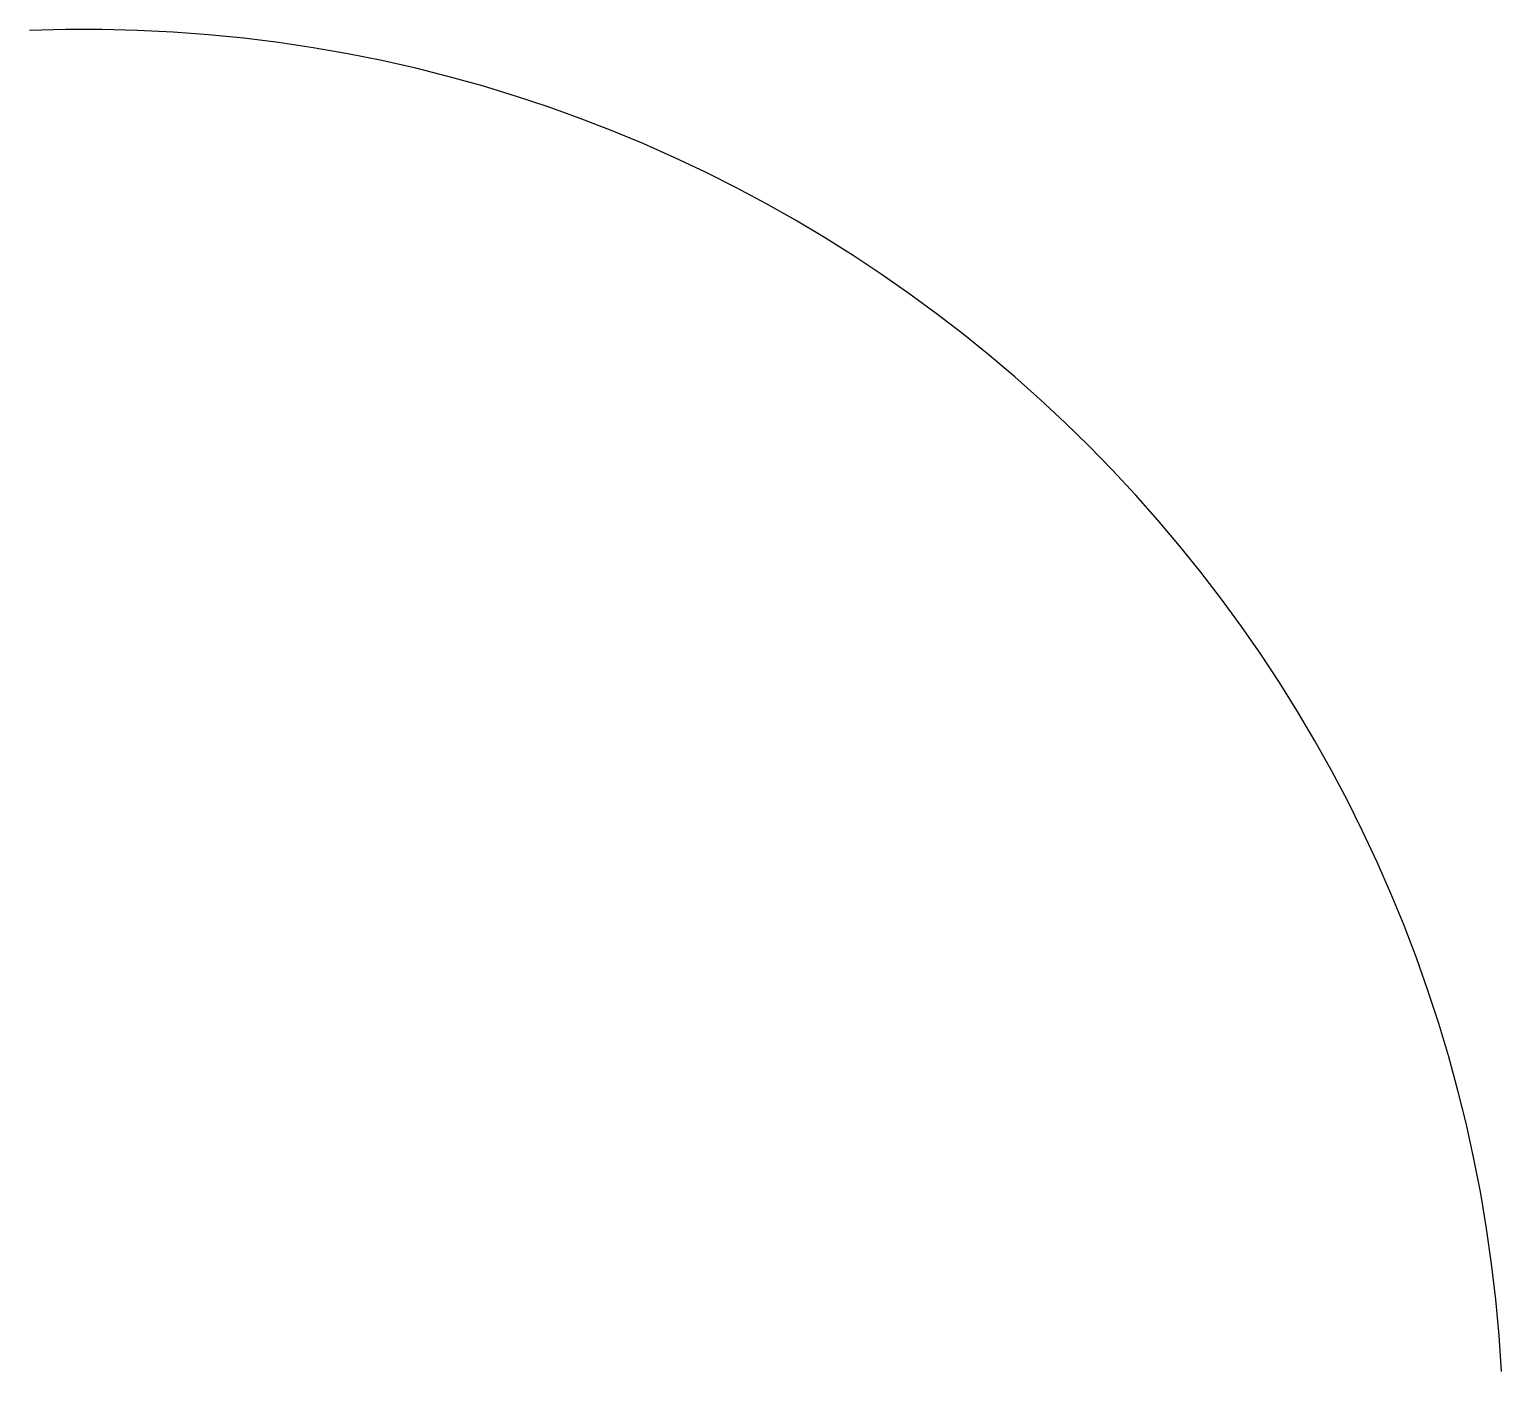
# Model space of a CAD drawing. Header units: millimetres. Extents: x 18.1 to 69.9, y 32.7 to 80.
import ezdxf

# ---------------------------------------------------------------- set-up
doc = ezdxf.new("R2010")
doc.units = ezdxf.units.MM

msp = doc.modelspace()

# ---------------------------------------------------------------- linework, layer by layer
at = {"color": 7, "linetype": 'Continuous'}
msp.add_arc((20, 30), 50, 3.1221, 92.2312, dxfattribs=at)

doc.saveas('drawing.dxf')
